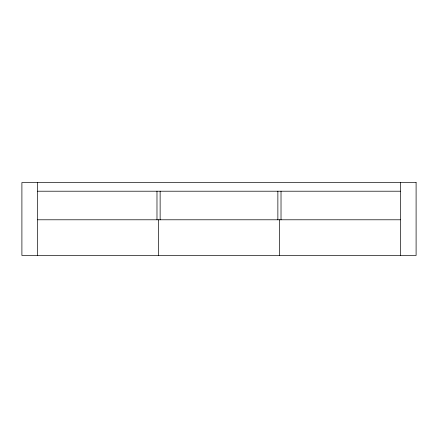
<?xml version="1.0" encoding="UTF-8"?>
<svg xmlns="http://www.w3.org/2000/svg" width="438" height="438" viewBox="0 0 438 438"><rect width="100%" height="100%" fill="white"/><g stroke="black" fill="none" stroke-linecap="round" stroke-linejoin="round"><path stroke-width="0.66" d="M37.668 191.209L400.332 191.209M37.668 219.788L400.332 219.788M400.332 182.536L400.332 255.464M281.021 191.209L281.021 219.788M279.439 219.788L279.439 255.464M277.867 191.209L277.867 219.788M160.133 191.209L160.133 219.788M158.551 219.788L158.551 255.464M156.979 191.209L156.979 219.788M37.668 182.536L37.668 255.464M416.1 182.536L21.9 182.536L21.9 255.464L416.1 255.464L416.1 182.536"/></g></svg>
